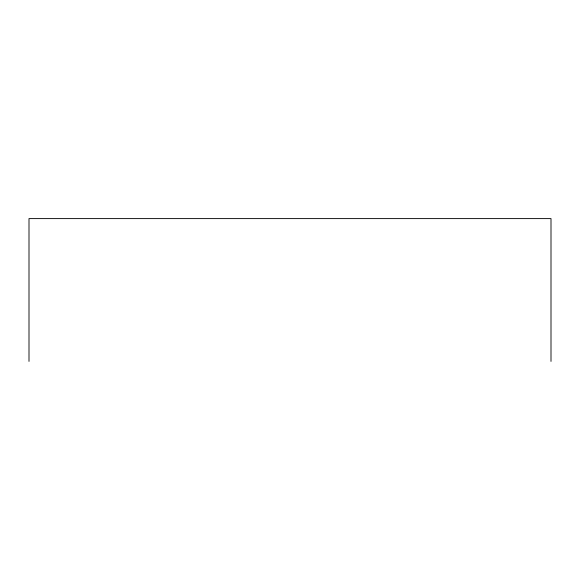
<?xml version="1.0" encoding="UTF-8"?>
<svg xmlns="http://www.w3.org/2000/svg" width="580" height="580" viewBox="0 0 580 580"><rect width="100%" height="100%" fill="white"/><g stroke="black" fill="none" stroke-linecap="round" stroke-linejoin="round"><path stroke-width="0.87" d="M551 361.398L551 218.602L29 218.602L29 361.398"/></g></svg>
